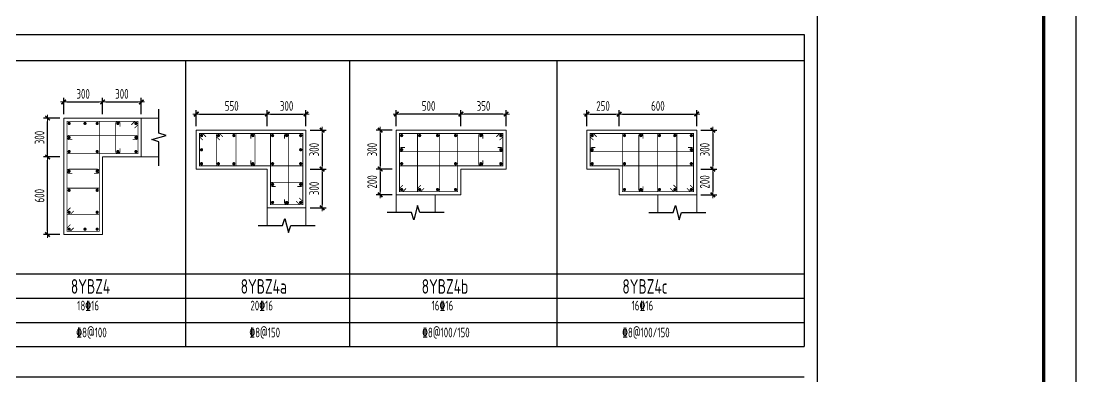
# Model space of a CAD drawing. Extents: x 292423 to 376523, y 106557 to 361882.
# Drawn here: x 343859 to 376523, y 128493 to 139497 of the extents above; entities that cross this region are included whole.
import ezdxf
from ezdxf.enums import TextEntityAlignment as Align

# ---------------------------------------------------------------- set-up
doc = ezdxf.new("R2010")
doc.units = 0
doc.header["$LTSCALE"] = 1000
doc.layers.get('0').update_dxf_attribs({"linetype": 'CONTINUOUS'})
doc.layers.get('Defpoints').update_dxf_attribs({"linetype": 'CONTINUOUS'})
for name, color, linetype in [('1508', 2, 'CONTINUOUS'), ('TAB', 7, 'CONTINUOUS'), ('THIN', 7, 'CONTINUOUS'), ('tk', 7, 'CONTINUOUS')]:
    doc.layers.add(name, color=color, linetype=linetype)
for name, color, linetype, lineweight in [('REIN', 6, 'CONTINUOUS', 18), ('Z-柱大样外框', 7, 'ByLayer', 18), ('Z-详图标注', 3, 'CONTINUOUS', 18)]:
    doc.layers.add(name, color=color, linetype=linetype, lineweight=lineweight)
doc.styles.get("Standard").update_dxf_attribs({"font": 'tssdeng.shx', "width": 0.7, "bigfont": 'tssdchn.shx'})
doc.styles.add('TCCAD_Dimension', font='Tssdeng.shx', dxfattribs={"width": 0.7, "bigfont": 'tssdchn.shx'})
doc.dimstyles.new('TCCAD_25_100', dxfattribs={"dimtxt": 300, "dimasz": 100, "dimexe": 125, "dimexo": 125, "dimgap": 100, "dimtad": 1, "dimdec": 0, "dimlfac": 0.25, "dimzin": 0, "dimdsep": 46, "dimtxsty": 'TCCAD_Dimension', "dimblk": '_TCDBK25_100', "dimcen": 0, "dimclrt": 7, "dimadec": 0, "dimazin": 0, "dimtfac": 1, "dimtdec": 0, "dimtix": 1, "dimtmove": 2, "dimatfit": 3, "dimfxl": 1, "dimtolj": 1, "dimtzin": 0, "dimarcsym": 0})

# ---------------------------------------------------------------- blocks, each defined once
blk = doc.blocks.new('_TCDBK25_100')
blk.add_line((-1, 0), (1, 0))
at = {"const_width": 0.5}
blk.add_lwpolyline([(-0.7, -0.7), (0.7, 0.7)], dxfattribs=at)
blk = doc.blocks.new('*D223')
at = {"layer": 'Defpoints', "color": 0}
for p in [(351481, 136623), (349281, 136123), (351481, 136123)]:
    blk.add_point(p, dxfattribs=at)
at = {"layer": 'Z-详图标注', "color": 0, "lineweight": -2}
for p, q in [((349281, 136248), (349281, 136748)), ((349381, 136623), (351381, 136623)), ((351481, 136248), (351481, 136748))]:
    blk.add_line(p, q, dxfattribs=at)
at = {"layer": 'Z-详图标注', "color": 0, "lineweight": -2, "xscale": 100, "yscale": 100, "zscale": 100, "rotation": 180}
blk.add_blockref('_TCDBK25_100', (349281, 136623), dxfattribs=at)
at = {"layer": 'Z-详图标注', "color": 0, "lineweight": -2, "xscale": 100, "yscale": 100, "zscale": 100}
blk.add_blockref('_TCDBK25_100', (351481, 136623), dxfattribs=at)
at = {"layer": 'Z-详图标注', "color": 7, "insert": (350381, 136873), "char_height": 300, "attachment_point": 5, "style": 'TCCAD_Dimension'}
blk.add_mtext('\\A1;550', dxfattribs=at)
blk = doc.blocks.new('*D224')
at = {"layer": 'Defpoints', "color": 0}
for p in [(352681, 136623), (351481, 136123), (352681, 136123)]:
    blk.add_point(p, dxfattribs=at)
at = {"layer": 'Z-详图标注', "color": 0, "lineweight": -2}
for p, q in [((351481, 136248), (351481, 136748)), ((351581, 136623), (352581, 136623)), ((352681, 136248), (352681, 136748))]:
    blk.add_line(p, q, dxfattribs=at)
at = {"layer": 'Z-详图标注', "color": 0, "lineweight": -2, "xscale": 100, "yscale": 100, "zscale": 100, "rotation": 180}
blk.add_blockref('_TCDBK25_100', (351481, 136623), dxfattribs=at)
at = {"layer": 'Z-详图标注', "color": 0, "lineweight": -2, "xscale": 100, "yscale": 100, "zscale": 100}
blk.add_blockref('_TCDBK25_100', (352681, 136623), dxfattribs=at)
at = {"layer": 'Z-详图标注', "color": 7, "insert": (352081, 136873), "char_height": 300, "attachment_point": 5, "style": 'TCCAD_Dimension'}
blk.add_mtext('\\A1;300', dxfattribs=at)
blk = doc.blocks.new('*D225')
at = {"layer": 'Defpoints', "color": 0}
for p in [(352681, 136123), (352681, 134923), (353181, 134923)]:
    blk.add_point(p, dxfattribs=at)
at = {"layer": 'Z-详图标注', "color": 0, "lineweight": -2}
for p, q in [((352806, 136123), (353306, 136123)), ((353181, 136023), (353181, 135023)), ((352806, 134923), (353306, 134923))]:
    blk.add_line(p, q, dxfattribs=at)
at = {"layer": 'Z-详图标注', "color": 0, "lineweight": -2, "xscale": 100, "yscale": 100, "zscale": 100}
for p, rotation in [((353181, 136123), 90), ((353181, 134923), 270)]:
    blk.add_blockref('_TCDBK25_100', p, dxfattribs=dict(at, rotation=rotation))
at = {"layer": 'Z-详图标注', "color": 7, "insert": (352931, 135523), "char_height": 300, "attachment_point": 5, "rotation": 90, "style": 'TCCAD_Dimension'}
blk.add_mtext('\\A1;300', dxfattribs=at)
blk = doc.blocks.new('*D226')
at = {"layer": 'Defpoints', "color": 0}
for p in [(352681, 134923), (352681, 133723), (353181, 133723)]:
    blk.add_point(p, dxfattribs=at)
at = {"layer": 'Z-详图标注', "color": 0, "lineweight": -2}
for p, q in [((352806, 134923), (353306, 134923)), ((353181, 134823), (353181, 133823)), ((352806, 133723), (353306, 133723))]:
    blk.add_line(p, q, dxfattribs=at)
at = {"layer": 'Z-详图标注', "color": 0, "lineweight": -2, "xscale": 100, "yscale": 100, "zscale": 100}
for p, rotation in [((353181, 134923), 90), ((353181, 133723), 270)]:
    blk.add_blockref('_TCDBK25_100', p, dxfattribs=dict(at, rotation=rotation))
at = {"layer": 'Z-详图标注', "color": 7, "insert": (352931, 134323), "char_height": 300, "attachment_point": 5, "rotation": 90, "style": 'TCCAD_Dimension'}
blk.add_mtext('\\A1;300', dxfattribs=at)
blk = doc.blocks.new('*D247')
at = {"layer": 'Defpoints', "color": 0}
for p in [(344680, 135297), (345180, 135297), (345180, 132897)]:
    blk.add_point(p, dxfattribs=at)
at = {"layer": 'Z-详图标注', "color": 0, "lineweight": -2}
for p, q in [((345055, 135297), (344555, 135297)), ((344680, 132997), (344680, 135197)), ((345055, 132897), (344555, 132897))]:
    blk.add_line(p, q, dxfattribs=at)
at = {"layer": 'Z-详图标注', "color": 0, "lineweight": -2, "xscale": 100, "yscale": 100, "zscale": 100}
for p, rotation in [((344680, 135297), 90), ((344680, 132897), 270)]:
    blk.add_blockref('_TCDBK25_100', p, dxfattribs=dict(at, rotation=rotation))
at = {"layer": 'Z-详图标注', "color": 7, "insert": (344430, 134097), "char_height": 300, "attachment_point": 5, "rotation": 90, "style": 'TCCAD_Dimension'}
blk.add_mtext('\\A1;600', dxfattribs=at)
blk = doc.blocks.new('*D248')
at = {"layer": 'Defpoints', "color": 0}
for p in [(344680, 136497), (345180, 136497), (345180, 135297)]:
    blk.add_point(p, dxfattribs=at)
at = {"layer": 'Z-详图标注', "color": 0, "lineweight": -2}
for p, q in [((345055, 136497), (344555, 136497)), ((344680, 135397), (344680, 136397)), ((345055, 135297), (344555, 135297))]:
    blk.add_line(p, q, dxfattribs=at)
at = {"layer": 'Z-详图标注', "color": 0, "lineweight": -2, "xscale": 100, "yscale": 100, "zscale": 100}
for p, rotation in [((344680, 136497), 90), ((344680, 135297), 270)]:
    blk.add_blockref('_TCDBK25_100', p, dxfattribs=dict(at, rotation=rotation))
at = {"layer": 'Z-详图标注', "color": 7, "insert": (344430, 135897), "char_height": 300, "attachment_point": 5, "rotation": 90, "style": 'TCCAD_Dimension'}
blk.add_mtext('\\A1;300', dxfattribs=at)
blk = doc.blocks.new('*D249')
at = {"layer": 'Defpoints', "color": 0}
for p in [(346380, 136997), (345180, 136497), (346380, 136497)]:
    blk.add_point(p, dxfattribs=at)
at = {"layer": 'Z-详图标注', "color": 0, "lineweight": -2}
for p, q in [((345180, 136622), (345180, 137122)), ((345280, 136997), (346280, 136997)), ((346380, 136622), (346380, 137122))]:
    blk.add_line(p, q, dxfattribs=at)
at = {"layer": 'Z-详图标注', "color": 0, "lineweight": -2, "xscale": 100, "yscale": 100, "zscale": 100, "rotation": 180}
blk.add_blockref('_TCDBK25_100', (345180, 136997), dxfattribs=at)
at = {"layer": 'Z-详图标注', "color": 0, "lineweight": -2, "xscale": 100, "yscale": 100, "zscale": 100}
blk.add_blockref('_TCDBK25_100', (346380, 136997), dxfattribs=at)
at = {"layer": 'Z-详图标注', "color": 7, "insert": (345780, 137247), "char_height": 300, "attachment_point": 5, "style": 'TCCAD_Dimension'}
blk.add_mtext('\\A1;300', dxfattribs=at)
blk = doc.blocks.new('*D250')
at = {"layer": 'Defpoints', "color": 0}
for p in [(347580, 136997), (346380, 136497), (347580, 136497)]:
    blk.add_point(p, dxfattribs=at)
at = {"layer": 'Z-详图标注', "color": 0, "lineweight": -2}
for p, q in [((346380, 136622), (346380, 137122)), ((346480, 136997), (347480, 136997)), ((347580, 136622), (347580, 137122))]:
    blk.add_line(p, q, dxfattribs=at)
at = {"layer": 'Z-详图标注', "color": 0, "lineweight": -2, "xscale": 100, "yscale": 100, "zscale": 100, "rotation": 180}
blk.add_blockref('_TCDBK25_100', (346380, 136997), dxfattribs=at)
at = {"layer": 'Z-详图标注', "color": 0, "lineweight": -2, "xscale": 100, "yscale": 100, "zscale": 100}
blk.add_blockref('_TCDBK25_100', (347580, 136997), dxfattribs=at)
at = {"layer": 'Z-详图标注', "color": 7, "insert": (346980, 137247), "char_height": 300, "attachment_point": 5, "style": 'TCCAD_Dimension'}
blk.add_mtext('\\A1;300', dxfattribs=at)
blk = doc.blocks.new('*D251')
at = {"layer": 'Defpoints', "color": 0}
for p in [(357478, 136623), (357478, 136123), (358878, 136123)]:
    blk.add_point(p, dxfattribs=at)
at = {"layer": 'Z-详图标注', "color": 0, "lineweight": -2}
for p, q in [((357478, 136248), (357478, 136748)), ((358778, 136623), (357578, 136623)), ((358878, 136248), (358878, 136748))]:
    blk.add_line(p, q, dxfattribs=at)
at = {"layer": 'Z-详图标注', "color": 0, "lineweight": -2, "xscale": 100, "yscale": 100, "zscale": 100, "rotation": 180}
blk.add_blockref('_TCDBK25_100', (357478, 136623), dxfattribs=at)
at = {"layer": 'Z-详图标注', "color": 0, "lineweight": -2, "xscale": 100, "yscale": 100, "zscale": 100}
blk.add_blockref('_TCDBK25_100', (358878, 136623), dxfattribs=at)
at = {"layer": 'Z-详图标注', "color": 7, "insert": (358178, 136873), "char_height": 300, "attachment_point": 5, "style": 'TCCAD_Dimension'}
blk.add_mtext('\\A1;350', dxfattribs=at)
blk = doc.blocks.new('*D252')
at = {"layer": 'Defpoints', "color": 0}
for p in [(355478, 136623), (355478, 136123), (357478, 136123)]:
    blk.add_point(p, dxfattribs=at)
at = {"layer": 'Z-详图标注', "color": 0, "lineweight": -2}
for p, q in [((355478, 136248), (355478, 136748)), ((357378, 136623), (355578, 136623)), ((357478, 136248), (357478, 136748))]:
    blk.add_line(p, q, dxfattribs=at)
at = {"layer": 'Z-详图标注', "color": 0, "lineweight": -2, "xscale": 100, "yscale": 100, "zscale": 100, "rotation": 180}
blk.add_blockref('_TCDBK25_100', (355478, 136623), dxfattribs=at)
at = {"layer": 'Z-详图标注', "color": 0, "lineweight": -2, "xscale": 100, "yscale": 100, "zscale": 100}
blk.add_blockref('_TCDBK25_100', (357478, 136623), dxfattribs=at)
at = {"layer": 'Z-详图标注', "color": 7, "insert": (356478, 136873), "char_height": 300, "attachment_point": 5, "style": 'TCCAD_Dimension'}
blk.add_mtext('\\A1;500', dxfattribs=at)
blk = doc.blocks.new('*D253')
at = {"layer": 'Defpoints', "color": 0}
for p in [(355478, 136123), (354978, 134923), (355478, 134923)]:
    blk.add_point(p, dxfattribs=at)
at = {"layer": 'Z-详图标注', "color": 0, "lineweight": -2}
for p, q in [((355353, 136123), (354853, 136123)), ((354978, 136023), (354978, 135023)), ((355353, 134923), (354853, 134923))]:
    blk.add_line(p, q, dxfattribs=at)
at = {"layer": 'Z-详图标注', "color": 0, "lineweight": -2, "xscale": 100, "yscale": 100, "zscale": 100}
for p, rotation in [((354978, 136123), 90), ((354978, 134923), 270)]:
    blk.add_blockref('_TCDBK25_100', p, dxfattribs=dict(at, rotation=rotation))
at = {"layer": 'Z-详图标注', "color": 7, "insert": (354728, 135523), "char_height": 300, "attachment_point": 5, "rotation": 90, "style": 'TCCAD_Dimension'}
blk.add_mtext('\\A1;300', dxfattribs=at)
blk = doc.blocks.new('*D254')
at = {"layer": 'Defpoints', "color": 0}
for p in [(355478, 134923), (354978, 134123), (355478, 134123)]:
    blk.add_point(p, dxfattribs=at)
at = {"layer": 'Z-详图标注', "color": 0, "lineweight": -2}
for p, q in [((355353, 134923), (354853, 134923)), ((354978, 134823), (354978, 134223)), ((355353, 134123), (354853, 134123))]:
    blk.add_line(p, q, dxfattribs=at)
at = {"layer": 'Z-详图标注', "color": 0, "lineweight": -2, "xscale": 100, "yscale": 100, "zscale": 100}
for p, rotation in [((354978, 134923), 90), ((354978, 134123), 270)]:
    blk.add_blockref('_TCDBK25_100', p, dxfattribs=dict(at, rotation=rotation))
at = {"layer": 'Z-详图标注', "color": 7, "insert": (354728, 134523), "char_height": 300, "attachment_point": 5, "rotation": 90, "style": 'TCCAD_Dimension'}
blk.add_mtext('\\A1;200', dxfattribs=at)
blk = doc.blocks.new('*D255')
at = {"layer": 'Defpoints', "color": 0}
for p in [(362379, 136623), (361379, 136123), (362379, 136123)]:
    blk.add_point(p, dxfattribs=at)
at = {"layer": 'Z-详图标注', "color": 0, "lineweight": -2}
for p, q in [((361379, 136248), (361379, 136748)), ((361479, 136623), (362279, 136623)), ((362379, 136248), (362379, 136748))]:
    blk.add_line(p, q, dxfattribs=at)
at = {"layer": 'Z-详图标注', "color": 0, "lineweight": -2, "xscale": 100, "yscale": 100, "zscale": 100, "rotation": 180}
blk.add_blockref('_TCDBK25_100', (361379, 136623), dxfattribs=at)
at = {"layer": 'Z-详图标注', "color": 0, "lineweight": -2, "xscale": 100, "yscale": 100, "zscale": 100}
blk.add_blockref('_TCDBK25_100', (362379, 136623), dxfattribs=at)
at = {"layer": 'Z-详图标注', "color": 7, "insert": (361879, 136873), "char_height": 300, "attachment_point": 5, "style": 'TCCAD_Dimension'}
blk.add_mtext('\\A1;250', dxfattribs=at)
blk = doc.blocks.new('*D256')
at = {"layer": 'Defpoints', "color": 0}
for p in [(364779, 136623), (362379, 136123), (364779, 136123)]:
    blk.add_point(p, dxfattribs=at)
at = {"layer": 'Z-详图标注', "color": 0, "lineweight": -2}
for p, q in [((362379, 136248), (362379, 136748)), ((362479, 136623), (364679, 136623)), ((364779, 136248), (364779, 136748))]:
    blk.add_line(p, q, dxfattribs=at)
at = {"layer": 'Z-详图标注', "color": 0, "lineweight": -2, "xscale": 100, "yscale": 100, "zscale": 100, "rotation": 180}
blk.add_blockref('_TCDBK25_100', (362379, 136623), dxfattribs=at)
at = {"layer": 'Z-详图标注', "color": 0, "lineweight": -2, "xscale": 100, "yscale": 100, "zscale": 100}
blk.add_blockref('_TCDBK25_100', (364779, 136623), dxfattribs=at)
at = {"layer": 'Z-详图标注', "color": 7, "insert": (363579, 136873), "char_height": 300, "attachment_point": 5, "style": 'TCCAD_Dimension'}
blk.add_mtext('\\A1;600', dxfattribs=at)
blk = doc.blocks.new('*D257')
at = {"layer": 'Defpoints', "color": 0}
for p in [(364779, 136123), (364779, 134923), (365279, 134923)]:
    blk.add_point(p, dxfattribs=at)
at = {"layer": 'Z-详图标注', "color": 0, "lineweight": -2}
for p, q in [((364904, 136123), (365404, 136123)), ((365279, 136023), (365279, 135023)), ((364904, 134923), (365404, 134923))]:
    blk.add_line(p, q, dxfattribs=at)
at = {"layer": 'Z-详图标注', "color": 0, "lineweight": -2, "xscale": 100, "yscale": 100, "zscale": 100}
for p, rotation in [((365279, 136123), 90), ((365279, 134923), 270)]:
    blk.add_blockref('_TCDBK25_100', p, dxfattribs=dict(at, rotation=rotation))
at = {"layer": 'Z-详图标注', "color": 7, "insert": (365029, 135523), "char_height": 300, "attachment_point": 5, "rotation": 90, "style": 'TCCAD_Dimension'}
blk.add_mtext('\\A1;300', dxfattribs=at)
blk = doc.blocks.new('*D258')
at = {"layer": 'Defpoints', "color": 0}
for p in [(364779, 134923), (364779, 134123), (365279, 134123)]:
    blk.add_point(p, dxfattribs=at)
at = {"layer": 'Z-详图标注', "color": 0, "lineweight": -2}
for p, q in [((364904, 134923), (365404, 134923)), ((365279, 134823), (365279, 134223)), ((364904, 134123), (365404, 134123))]:
    blk.add_line(p, q, dxfattribs=at)
at = {"layer": 'Z-详图标注', "color": 0, "lineweight": -2, "xscale": 100, "yscale": 100, "zscale": 100}
for p, rotation in [((365279, 134923), 90), ((365279, 134123), 270)]:
    blk.add_blockref('_TCDBK25_100', p, dxfattribs=dict(at, rotation=rotation))
at = {"layer": 'Z-详图标注', "color": 7, "insert": (365029, 134523), "char_height": 300, "attachment_point": 5, "rotation": 90, "style": 'TCCAD_Dimension'}
blk.add_mtext('\\A1;200', dxfattribs=at)
blk = doc.blocks.new('A1tk')
at = {"layer": 'tk'}
blk.add_line((76100, 1000), (76100, 58400), dxfattribs=at)
at = {"layer": 'tk', "color": 5}
blk.add_lwpolyline([(0, 0), (0, 59400), (84100, 59400), (84100, 0)], close=True, dxfattribs=at)
at = {"layer": 'tk', "const_width": 100}
blk.add_lwpolyline([(2500, 1000), (83100, 1000), (83100, 58400), (2500, 58400)], close=True, dxfattribs=at)

msp = doc.modelspace()

# ---------------------------------------------------------------- linework, layer by layer
at = {"layer": 'REIN', "color": 210, "const_width": 25}
for points in [[(347373.7, 136191.4), (347479.8, 136297.4), (347479.8, 136397.4), (345279.8, 136397.4), (345279.8, 135397.4), (347479.8, 135397.4), (347479.8, 136397.4), (347379.8, 136397.4), (347273.7, 136291.4)], [(345385.9, 133203.5), (345279.8, 133097.4), (345279.8, 132997.4), (346279.8, 132997.4), (346279.8, 136397.4), (345279.8, 136397.4), (345279.8, 132997.4), (345379.8, 132997.4), (345485.9, 133103.5)], [(349587.1, 135916.7), (349481.1, 136022.7), (349381.1, 136022.7), (349381.1, 135022.7), (352581.1, 135022.7), (352581.1, 136022.7), (349381.1, 136022.7), (349381.1, 135922.7), (349487.1, 135816.7)], [(352375, 133928.8), (352481.1, 133822.7), (352581.1, 133822.7), (352581.1, 136022.7), (351581.1, 136022.7), (351581.1, 133822.7), (352581.1, 133822.7), (352581.1, 133922.7), (352475, 134028.8)], [(355784.2, 134328.8), (355678.1, 134222.7), (355578.1, 134222.7), (355578.1, 136022.7), (357378.1, 136022.7), (357378.1, 134222.7), (355578.1, 134222.7), (355578.1, 134322.7), (355684.2, 134428.8)], [(358572.1, 135916.7), (358678.1, 136022.7), (358778.1, 136022.7), (358778.1, 135022.7), (355578.1, 135022.7), (355578.1, 136022.7), (358778.1, 136022.7), (358778.1, 135922.7), (358672.1, 135816.7)], [(361685.4, 135916.7), (361579.3, 136022.7), (361479.3, 136022.7), (361479.3, 135022.7), (364679.3, 135022.7), (364679.3, 136022.7), (361479.3, 136022.7), (361479.3, 135922.7), (361585.4, 135816.7)], [(364473.2, 134328.8), (364579.3, 134222.7), (364679.3, 134222.7), (364679.3, 136022.7), (362479.3, 136022.7), (362479.3, 134222.7), (364679.3, 134222.7), (364679.3, 134322.7), (364573.2, 134428.8)]]:
    msp.add_lwpolyline(points, dxfattribs=at)
at = {"layer": 'REIN', "color": 6, "const_width": 50}
for points in [[(345344.8, 136307.4, -1), (345344.8, 136357.4, -1)], [(345837.6, 136307.4, -1), (345837.6, 136357.4, -1)], [(346214.8, 136307.4, -1), (346214.8, 136357.4, -1)], [(346854.8, 136307.4, -1), (346854.8, 136357.4, -1)], [(347414.8, 136307.4, -1), (347414.8, 136357.4, -1)], [(345344.8, 135872.4, 1), (345344.8, 135922.4, 1)], [(347414.8, 135872.4, 1), (347414.8, 135922.4, 1)], [(349421.1, 135957.7, -1), (349471.1, 135957.7, -1)], [(349943, 135957.7, -1), (349993, 135957.7, -1)], [(350423, 135957.7, -1), (350473, 135957.7, -1)], [(351011.3, 135957.7, -1), (351061.3, 135957.7, -1)], [(351621.1, 135957.7, -1), (351671.1, 135957.7, -1)], [(352056.1, 135957.7, 1), (352106.1, 135957.7, 1)], [(352491.1, 135957.7, -1), (352541.1, 135957.7, -1)], [(355668.1, 135957.7, 1), (355618.1, 135957.7, 1)], [(356178.2, 135945, 1), (356221.3, 135970.4, 1)], [(356734.9, 135945, 1), (356778, 135970.4, 1)], [(357338.1, 135957.7, 1), (357288.1, 135957.7, 1)], [(358068.8, 135957.7, 1), (358118.8, 135957.7, 1)], [(358738.1, 135957.7, 1), (358688.1, 135957.7, 1)], [(361519.3, 135957.7, -1), (361569.3, 135957.7, -1)], [(362519.3, 135957.7, -1), (362569.3, 135957.7, -1)], [(363029, 135957.7, 1), (363079, 135957.7, 1)], [(363648.3, 135945, -1), (363605.2, 135970.4, -1)], [(364123, 135945, -1), (364079.9, 135970.4, -1)], [(364589.3, 135957.7, -1), (364639.3, 135957.7, -1)], [(349421.1, 135518.3, -1), (349471.1, 135518.3, -1)], [(352491.1, 135518.3, -1), (352541.1, 135518.3, -1)], [(355618.1, 135521, 1), (355668.1, 135521, 1)], [(358688.1, 135521, 1), (358738.1, 135521, 1)], [(361569.3, 135521, -1), (361519.3, 135521, -1)], [(364639.3, 135521, -1), (364589.3, 135521, -1)], [(345344.8, 135437.4, -1), (345344.8, 135487.4, -1)], [(346214.8, 135437.4, -1), (346214.8, 135487.4, -1)], [(346854.8, 135437.4, -1), (346854.8, 135487.4, -1)], [(347414.8, 135437.4, -1), (347414.8, 135487.4, -1)], [(345344.8, 134827.6, -1), (345344.8, 134877.6, -1)], [(346214.8, 134827.6, -1), (346214.8, 134877.6, -1)], [(349421.1, 135087.7, -1), (349471.1, 135087.7, -1)], [(349943, 135087.7, -1), (349993, 135087.7, -1)], [(350423, 135087.7, -1), (350473, 135087.7, -1)], [(351011.3, 135087.7, -1), (351061.3, 135087.7, -1)], [(351621.1, 135087.7, -1), (351671.1, 135087.7, -1)], [(352491.1, 135087.7, -1), (352541.1, 135087.7, -1)], [(355668.1, 135087.7, 1), (355618.1, 135087.7, 1)], [(357338.1, 135087.7, 1), (357288.1, 135087.7, 1)], [(358068.8, 135087.7, 1), (358118.8, 135087.7, 1)], [(358738.1, 135087.7, 1), (358688.1, 135087.7, 1)], [(361519.3, 135087.7, -1), (361569.3, 135087.7, -1)], [(362519.3, 135087.7, -1), (362569.3, 135087.7, -1)], [(364589.3, 135087.7, -1), (364639.3, 135087.7, -1)], [(345344.8, 134239.3, -1), (345344.8, 134289.3, -1)], [(346214.8, 134239.3, -1), (346214.8, 134289.3, -1)], [(351621.1, 134447.7, -1), (351671.1, 134447.7, -1)], [(352491.1, 134447.7, -1), (352541.1, 134447.7, -1)], [(355668.1, 134287.7, 1), (355618.1, 134287.7, 1)], [(356178.2, 134275, 1), (356221.3, 134300.4, 1)], [(356734.9, 134275, 1), (356778, 134300.4, 1)], [(357338.1, 134287.7, 1), (357288.1, 134287.7, 1)], [(362519.3, 134287.7, -1), (362569.3, 134287.7, -1)], [(363029, 134287.7, 1), (363079, 134287.7, 1)], [(363648.3, 134275, -1), (363605.2, 134300.4, -1)], [(364123, 134275, -1), (364079.9, 134300.4, -1)], [(364589.3, 134287.7, -1), (364639.3, 134287.7, -1)], [(351621.1, 133887.7, -1), (351671.1, 133887.7, -1)], [(352056.1, 133887.7, 1), (352106.1, 133887.7, 1)], [(352491.1, 133887.7, -1), (352541.1, 133887.7, -1)], [(345344.8, 133559.3, -1), (345344.8, 133609.3, -1)], [(346214.8, 133559.3, -1), (346214.8, 133609.3, -1)], [(345344.8, 133037.4, -1), (345344.8, 133087.4, -1)], [(345837.6, 133037.4, -1), (345837.6, 133087.4, -1)], [(346214.8, 133037.4, -1), (346214.8, 133087.4, -1)]]:
    msp.add_lwpolyline(points, format="xyb", close=True, dxfattribs=at)
at = {"layer": 'REIN', "color": 6, "const_width": 25}
for points in [[(346919.8, 136232.4), (346919.8, 136332.4, 1), (346789.8, 136332.4), (346789.8, 135462.4, 1), (346919.8, 135462.4), (346919.8, 135562.4)], [(345444.8, 135832.4), (345344.8, 135832.4, -1), (345344.8, 135962.4), (347414.8, 135962.4, -1), (347414.8, 135832.4), (347314.8, 135832.4)], [(350971.3, 135187.7), (350971.3, 135087.7, 1), (351101.3, 135087.7), (351101.3, 135957.7, 1), (350971.3, 135957.7), (350971.3, 135857.7)], [(352016.1, 135857.7), (352016.1, 135957.7, -1), (352146.1, 135957.7), (352146.1, 133887.7, -1), (352016.1, 133887.7), (352016.1, 133987.7)], [(358158.8, 135187.7), (358158.8, 135087.7, -1), (358028.8, 135087.7), (358028.8, 135957.7, -1), (358158.8, 135957.7), (358158.8, 135857.7)], [(363119, 134387.7), (363119, 134287.7, -1), (362989, 134287.7), (362989, 135957.7, -1), (363119, 135957.7), (363119, 135857.7)], [(358613.1, 135587.7), (358713.1, 135587.7, -1), (358713.1, 135457.7), (355643.1, 135457.7, -1), (355643.1, 135587.7), (355743.1, 135587.7)], [(361644.3, 135587.7), (361544.3, 135587.7, 1), (361544.3, 135457.7), (364614.3, 135457.7, 1), (364614.3, 135587.7), (364514.3, 135587.7)], [(346114.8, 134787.6), (346214.8, 134787.6, 1), (346214.8, 134917.6), (345344.8, 134917.6, 1), (345344.8, 134787.6), (345444.8, 134787.6)], [(352416.1, 134382.7), (352516.1, 134382.7, 1), (352516.1, 134512.7), (351646.1, 134512.7, 1), (351646.1, 134382.7), (351746.1, 134382.7)]]:
    msp.add_lwpolyline(points, format="xyb", dxfattribs=at)
for points in [[(350109, 135916.7), (350003, 136022.7), (349903, 136022.7), (349903, 135022.7), (350513, 135022.7), (350513, 136022.7), (349903, 136022.7), (349903, 135922.7), (350009, 135816.7)], [(356340.9, 134328.8), (356234.8, 134222.7), (356134.8, 134222.7), (356134.8, 136022.7), (356821.5, 136022.7), (356821.5, 134222.7), (356134.8, 134222.7), (356134.8, 134322.7), (356240.9, 134428.8)], [(363960.4, 134328.8), (364066.5, 134222.7), (364166.5, 134222.7), (364166.5, 136022.7), (363561.8, 136022.7), (363561.8, 134222.7), (364166.5, 134222.7), (364166.5, 134322.7), (364060.4, 134428.8)], [(345385.9, 133725.4), (345279.8, 133619.3), (345279.8, 133519.3), (346279.8, 133519.3), (346279.8, 134329.3), (345279.8, 134329.3), (345279.8, 133519.3), (345379.8, 133519.3), (345485.9, 133625.4)]]:
    msp.add_lwpolyline(points, dxfattribs=at)
at = {"layer": 'TAB'}
for p, q in [((295391.9, 139081.2), (368105.7, 139081.2)), ((368105.7, 139081.2), (368105.7, 129428.2)), ((295391.9, 138281.2), (368105.7, 138281.2)), ((348944.9, 138281.2), (348944.9, 129428.2)), ((354032.2, 138281.2), (354032.2, 129428.2)), ((360446, 138281.2), (360446, 129428.2)), ((295391.9, 131678.2), (368105.7, 131678.2)), ((295391.9, 130928.2), (368105.7, 130928.2)), ((295391.9, 130178.2), (368105.7, 130178.2)), ((295391.9, 129428.2), (368105.7, 129428.2)), ((295391.9, 128493.5), (368105.7, 128493.5))]:
    msp.add_line(p, q, dxfattribs=at)
at = {"layer": 'THIN'}
for points in [[(348126.6, 135017.4), (348126.6, 135767.4), (347906.6, 135837.4), (348346.6, 135957.4), (348126.6, 136027.4), (348126.6, 136777.4)], [(356958.1, 133575.9), (356208.1, 133575.9), (356138.1, 133795.9), (356018.1, 133355.9), (355948.1, 133575.9), (355198.1, 133575.9)], [(363299.3, 133575.9), (364049.3, 133575.9), (364119.3, 133795.9), (364239.3, 133355.9), (364309.3, 133575.9), (365059.3, 133575.9)], [(351201.1, 133175.9), (351951.1, 133175.9), (352021.1, 133395.9), (352141.1, 132955.9), (352211.1, 133175.9), (352961.1, 133175.9)]]:
    msp.add_lwpolyline(points, dxfattribs=at)
at = {"layer": 'Z-柱大样外框'}
for p, q in [((347579.8, 136497.4), (348126.6, 136497.4)), ((347579.8, 135297.4), (348126.6, 135297.4)), ((355478.1, 134122.7), (355478.1, 133575.9)), ((356678.1, 134122.7), (356678.1, 133575.9)), ((363579.3, 134122.7), (363579.3, 133575.9)), ((364779.3, 134122.7), (364779.3, 133575.9)), ((351481.1, 133722.7), (351481.1, 133175.9)), ((352681.1, 133722.7), (352681.1, 133175.9))]:
    msp.add_line(p, q, dxfattribs=at)
for points in [[(346379.8, 132897.4), (345179.8, 132897.4), (345179.8, 136497.4), (347579.8, 136497.4), (347579.8, 135297.4), (346379.8, 135297.4), (346379.8, 132897.4)], [(349281.1, 134922.7), (349281.1, 136122.7), (352681.1, 136122.7), (352681.1, 133722.7), (351481.1, 133722.7), (351481.1, 134922.7), (349281.1, 134922.7)], [(358878.1, 134922.7), (358878.1, 136122.7), (355478.1, 136122.7), (355478.1, 134122.7), (357478.1, 134122.7), (357478.1, 134922.7), (358878.1, 134922.7)], [(361379.3, 134922.7), (361379.3, 136122.7), (364779.3, 136122.7), (364779.3, 134122.7), (362379.3, 134122.7), (362379.3, 134922.7), (361379.3, 134922.7)]]:
    msp.add_lwpolyline(points, close=True, dxfattribs=at)

# ---------------------------------------------------------------- block references
at = {"layer": '1508'}
msp.add_blockref('A1tk', (292422.6, 106556.8), dxfattribs=at)

# ---------------------------------------------------------------- texts
at = {"layer": 'TAB', "width": 0.7}
for s, height, p in [('8YBZ4', 450, (346009.2, 131291.2)), ('8YBZ4a', 450, (351373.2, 131291.2)), ('8YBZ4b', 450, (356983.9, 131291.2)), ('8YBZ4c', 450, (363177, 131291.2)), ('%%1328@100', 300, (346038.6, 129867.1)), ('%%1328@150', 300, (351402.6, 129867.1)), ('%%1328@100/150', 300, (357013.3, 129867.1)), ('%%1328@100/150', 300, (363206.4, 129867.1))]:
    msp.add_text(s, height=height, dxfattribs=at).set_placement(p, align=Align.MIDDLE_CENTER)
for s, p in [('18%%13216', (345594.8, 130458.6)), ('20%%13216', (350958.8, 130458.6)), ('16%%13216', (356569.5, 130458.6)), ('16%%13216', (362762.5, 130458.6))]:
    msp.add_text(s, height=300, dxfattribs=at).set_placement(p, align=Align.BOTTOM_LEFT)

# ---------------------------------------------------------------- dimensions: what is measured, and where the dimension line sits
at = {"layer": 'Z-详图标注'}
for base, p1, p2, picture, middle in [((346379.8, 136997.4), (345179.8, 136497.4), (346379.8, 136497.4), '*D249', (345779.8, 137247.4)), ((347579.8, 136997.4), (346379.8, 136497.4), (347579.8, 136497.4), '*D250', (346979.8, 137247.4)), ((351481.1, 136622.7), (349281.1, 136122.7), (351481.1, 136122.7), '*D223', (350381.1, 136872.7)), ((352681.1, 136622.7), (351481.1, 136122.7), (352681.1, 136122.7), '*D224', (352081.1, 136872.7)), ((362379.3, 136622.7), (361379.3, 136122.7), (362379.3, 136122.7), '*D255', (361879.3, 136872.7)), ((364779.3, 136622.7), (362379.3, 136122.7), (364779.3, 136122.7), '*D256', (363579.3, 136872.7))]:
    dim = msp.add_linear_dim(base=base, p1=p1, p2=p2, dimstyle='TCCAD_25_100', dxfattribs=at)
    dim.commit()
    dim.dimension.update_dxf_attribs({"geometry": picture, "text_midpoint": middle})
for base, p1, p2, angle, picture, middle in [((355478.1, 136622.7), (357478.1, 136122.7), (355478.1, 136122.7), 180, '*D252', (356478.1, 136872.7)), ((357478.1, 136622.7), (358878.1, 136122.7), (357478.1, 136122.7), 180, '*D251', (358178.1, 136872.7)), ((344679.8, 136497.4), (345179.8, 135297.4), (345179.8, 136497.4), 90, '*D248', (344429.8, 135897.4)), ((353181.1, 134922.7), (352681.1, 136122.7), (352681.1, 134922.7), 270, '*D225', (352931.1, 135522.7)), ((354978.1, 134922.7), (355478.1, 136122.7), (355478.1, 134922.7), 270, '*D253', (354728.1, 135522.7)), ((365279.3, 134922.7), (364779.3, 136122.7), (364779.3, 134922.7), 270, '*D257', (365029.3, 135522.7)), ((344679.8, 135297.4), (345179.8, 132897.4), (345179.8, 135297.4), 90, '*D247', (344429.8, 134097.4)), ((353181.1, 133722.7), (352681.1, 134922.7), (352681.1, 133722.7), 270, '*D226', (352931.1, 134322.7)), ((354978.1, 134122.7), (355478.1, 134922.7), (355478.1, 134122.7), 270, '*D254', (354728.1, 134522.7)), ((365279.3, 134122.7), (364779.3, 134922.7), (364779.3, 134122.7), 270, '*D258', (365029.3, 134522.7))]:
    dim = msp.add_linear_dim(base=base, p1=p1, p2=p2, angle=angle, dimstyle='TCCAD_25_100', dxfattribs=at)
    dim.commit()
    dim.dimension.update_dxf_attribs({"geometry": picture, "text_midpoint": middle})

doc.saveas('drawing.dxf')
